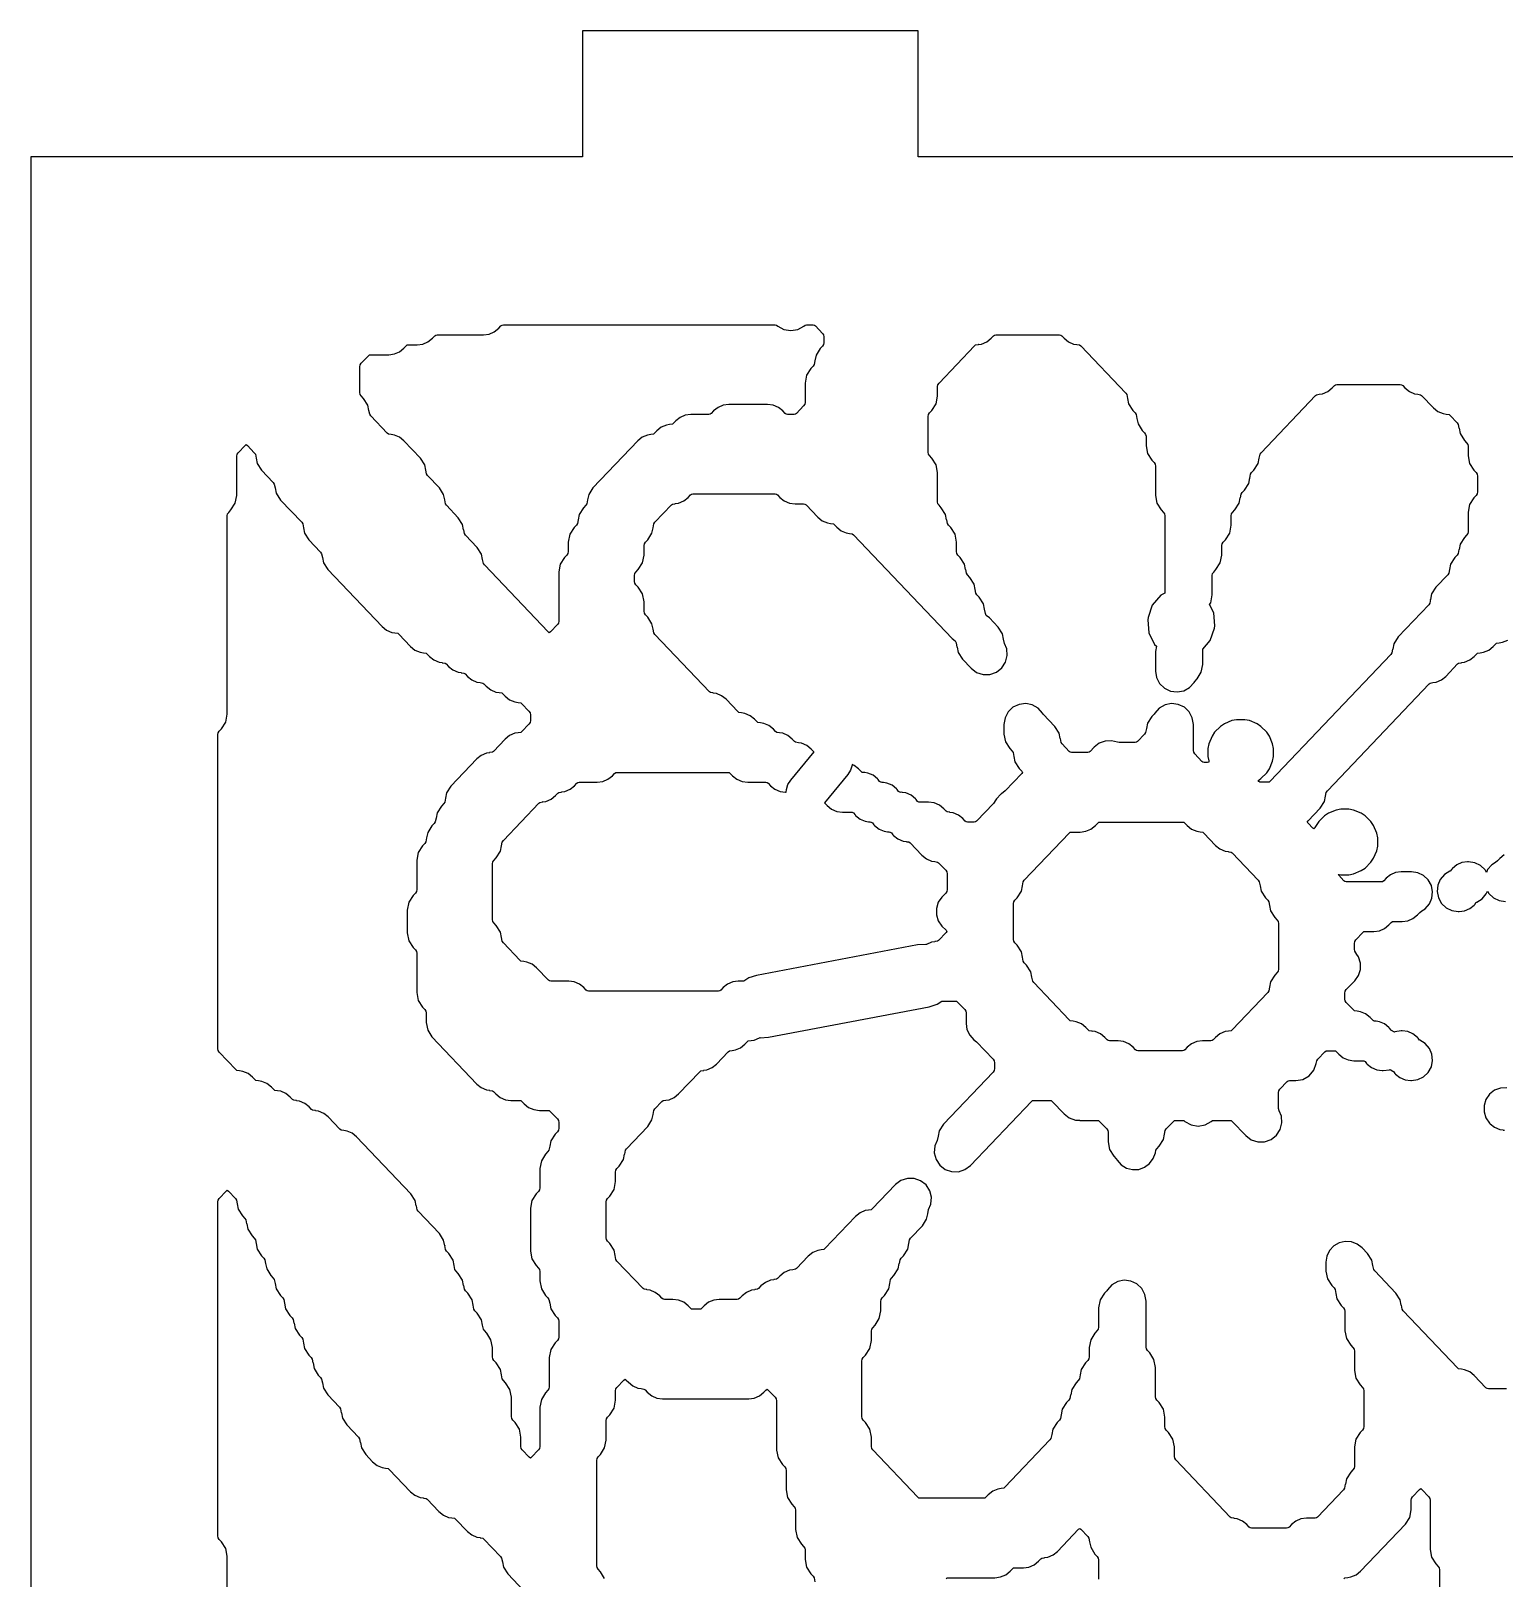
# Model space of a CAD drawing. Header units: millimetres. Extents: x 10 to 410, y 18 to 283.
# Drawn here: x 148 to 183.09, y 246.16 to 283 of the extents above; entities that cross this region are included whole.
import ezdxf

# ---------------------------------------------------------------- set-up
doc = ezdxf.new("R2010")
doc.units = ezdxf.units.MM
doc.layers.add('CUT', color=1, linetype='Continuous')

msp = doc.modelspace()

# ---------------------------------------------------------------- linework, layer by layer
at = {"layer": 'CUT'}
for points in [[(169.134, 160), (190.134, 160), (190.134, 157), (198.134, 157), (198.134, 160), (211.2679, 160), (211.2679, 280), (198.134, 280), (198.134, 283), (190.134, 283), (190.134, 280), (169.134, 280), (169.134, 283), (161.134, 283), (161.134, 280), (148, 280), (148, 160), (161.134, 160), (161.134, 157), (169.134, 157)], [(159.2205, 275.9957), (159.2525, 276), (165.7268, 276), (165.7587, 275.9957), (165.7866, 275.9733), (165.9335, 275.892), (166.099, 275.8638), (166.2645, 275.892), (166.4113, 275.9733), (166.4392, 275.9957), (166.4711, 276), (166.6291, 276), (166.6611, 275.9957), (166.6862, 275.9755), (166.8556, 275.7978), (166.88, 275.7598), (166.8885, 275.7155), (166.8885, 275.5741), (166.88, 275.5298), (166.8556, 275.4919), (166.8009, 275.4345), (166.6987, 275.2753), (166.674, 275.147), (166.672, 275.1474), (166.6544, 275.0563), (166.63, 275.0183), (166.5753, 274.9609), (166.4731, 274.8018), (166.4373, 274.616), (166.4373, 274.1534), (166.4288, 274.1091), (166.4044, 274.0712), (166.2351, 273.8934), (166.2099, 273.8733), (166.178, 273.8689), (166.02, 273.8689), (165.988, 273.8733), (165.9629, 273.8934), (165.9084, 273.9506), (165.8033, 274.0346), (165.6797, 274.0876), (165.5464, 274.1057), (164.6213, 274.1057), (164.488, 274.0876), (164.3644, 274.0346), (164.2593, 273.9506), (164.2048, 273.8934), (164.1796, 273.8733), (164.1477, 273.8689), (163.719, 273.8689), (163.5857, 273.8508), (163.462, 273.7978), (163.357, 273.7138), (163.3025, 273.6566), (163.2773, 273.6365), (163.2119, 273.6276), (163.2123, 273.6246), (163.1345, 273.614), (163.0109, 273.5611), (162.9058, 273.477), (162.8513, 273.4198), (162.8261, 273.3997), (162.7607, 273.3908), (162.7611, 273.3878), (162.6834, 273.3773), (162.5597, 273.3243), (162.4546, 273.2402), (161.3869, 272.1195), (161.2847, 271.9603), (161.26, 271.832), (161.2579, 271.8324), (161.2404, 271.7413), (161.216, 271.7033), (161.1613, 271.6459), (161.0591, 271.4867), (161.0344, 271.3585), (161.0324, 271.3588), (161.0148, 271.2677), (160.9904, 271.2297), (160.9357, 271.1723), (160.8335, 271.0132), (160.7978, 270.8274), (160.7978, 270.6016), (160.7892, 270.5573), (160.7648, 270.5194), (160.7102, 270.462), (160.6079, 270.3028), (160.5722, 270.1171), (160.5722, 268.9441), (160.5636, 268.8998), (160.5393, 268.8619), (160.3746, 268.689), (160.3466, 268.6678), (160.3186, 268.689), (158.8004, 270.2826), (158.776, 270.3205), (158.7585, 270.4117), (158.7564, 270.4113), (158.7317, 270.5396), (158.6295, 270.6988), (158.3493, 270.9929), (158.3249, 271.0309), (158.3073, 271.1221), (158.3053, 271.1217), (158.2806, 271.25), (158.1784, 271.4091), (157.8981, 271.7033), (157.8737, 271.7413), (157.8561, 271.8324), (157.8541, 271.832), (157.8294, 271.9603), (157.7272, 272.1195), (157.4469, 272.4137), (157.4225, 272.4516), (157.405, 272.5428), (157.4029, 272.5424), (157.3782, 272.6707), (157.276, 272.8298), (156.885, 273.2402), (156.78, 273.3243), (156.6563, 273.3773), (156.5785, 273.3878), (156.5789, 273.3908), (156.5135, 273.3997), (156.4884, 273.4198), (156.0934, 273.8344), (156.069, 273.8723), (156.0515, 273.9635), (156.0494, 273.9631), (156.0247, 274.0914), (155.9225, 274.2505), (155.8678, 274.3079), (155.8435, 274.3459), (155.8349, 274.3902), (155.8349, 275.0051), (155.8435, 275.0494), (155.8678, 275.0874), (156.0372, 275.2652), (156.0624, 275.2853), (156.0943, 275.2896), (156.523, 275.2896), (156.6563, 275.3077), (156.78, 275.3607), (156.885, 275.4448), (156.9395, 275.502), (156.9647, 275.5221), (156.9966, 275.5264), (157.1998, 275.5264), (157.3331, 275.5445), (157.4567, 275.5975), (157.5618, 275.6815), (157.6163, 275.7388), (157.6414, 275.7589), (157.6734, 275.7632), (158.7788, 275.7632), (158.9122, 275.7813), (159.0358, 275.8343), (159.1409, 275.9183), (159.1954, 275.9755)], [(176.1703, 270.1149), (176.225, 270.1723), (176.3272, 270.3314), (176.363, 270.5172), (176.363, 270.743), (176.3715, 270.7873), (176.3959, 270.8252), (176.4506, 270.8826), (176.5528, 271.0418), (176.5886, 271.2275), (176.5886, 271.4533), (176.5971, 271.4976), (176.6215, 271.5356), (176.6762, 271.593), (176.7784, 271.7522), (176.8031, 271.8804), (176.8052, 271.8801), (176.8227, 271.9712), (176.8471, 272.0092), (176.9018, 272.0666), (177.004, 272.2257), (177.0287, 272.354), (177.0307, 272.3536), (177.0483, 272.4448), (177.0727, 272.4828), (177.1274, 272.5402), (177.2296, 272.6993), (177.2543, 272.8276), (177.2563, 272.8272), (177.2739, 272.9184), (177.2983, 272.9563), (178.5955, 274.318), (178.6207, 274.3382), (178.6861, 274.347), (178.6857, 274.35), (178.7635, 274.3606), (178.8872, 274.4136), (178.9922, 274.4976), (179.0467, 274.5548), (179.0719, 274.5749), (179.1038, 274.5793), (180.6153, 274.5793), (180.6472, 274.5749), (180.6724, 274.5548), (180.7269, 274.4976), (180.832, 274.4136), (180.9556, 274.3606), (181.0334, 274.35), (181.033, 274.347), (181.0984, 274.3382), (181.1236, 274.318), (181.4037, 274.024), (181.5087, 273.94), (181.6324, 273.887), (181.7102, 273.8765), (181.7098, 273.8735), (181.7752, 273.8646), (181.8003, 273.8445), (181.9697, 273.6667), (181.9941, 273.6287), (182.0116, 273.5376), (182.0137, 273.538), (182.0384, 273.4097), (182.1406, 273.2505), (182.1953, 273.1931), (182.2197, 273.1551), (182.2282, 273.1108), (182.2282, 272.885), (182.264, 272.6993), (182.3662, 272.5402), (182.4209, 272.4828), (182.4452, 272.4448), (182.4538, 272.4005), (182.4538, 272.0223), (182.4452, 271.978), (182.4209, 271.9401), (182.3662, 271.8827), (182.264, 271.7235), (182.2282, 271.5378), (182.2282, 271.0752), (182.2197, 271.0309), (182.1953, 270.9929), (182.1406, 270.9355), (182.0384, 270.7764), (182.0137, 270.6481), (182.0116, 270.6485), (181.9941, 270.5573), (181.9697, 270.5194), (181.915, 270.462), (181.8128, 270.3028), (181.7881, 270.1745), (181.786, 270.1749), (181.7685, 270.0838), (181.7441, 270.0458), (181.4638, 269.7516), (181.3616, 269.5925), (181.3369, 269.4642), (181.3349, 269.4646), (181.3173, 269.3734), (181.2929, 269.3354), (180.5615, 268.5677), (180.4593, 268.4085), (180.4346, 268.2802), (180.4325, 268.2806), (180.415, 268.1895), (180.3906, 268.1515), (177.5142, 265.1323), (177.4891, 265.1122), (177.4571, 265.1078), (177.2991, 265.1078), (177.2672, 265.1122), (177.2472, 265.1282), (177.2327, 265.1487), (177.2559, 265.1697), (177.2972, 265.1972), (177.4351, 265.3352), (177.498, 265.4293), (177.5727, 265.6096), (177.5948, 265.7206), (177.5948, 265.9157), (177.5727, 266.0268), (177.498, 266.207), (177.4351, 266.3012), (177.2972, 266.4391), (177.203, 266.502), (177.0228, 266.5767), (176.9117, 266.5988), (176.7166, 266.5988), (176.6056, 266.5767), (176.4253, 266.502), (176.3312, 266.4391), (176.1932, 266.3012), (176.1303, 266.207), (176.0557, 266.0268), (176.0336, 265.9157), (176.0336, 265.7206), (176.0541, 265.6176), (176.0556, 265.586), (176.0244, 265.5814), (175.9456, 265.5814), (175.9137, 265.5857), (175.8885, 265.6059), (175.7192, 265.7836), (175.6948, 265.8216), (175.6863, 265.8659), (175.6863, 266.4832), (175.6607, 266.6411), (175.5865, 266.7829), (175.4714, 266.894), (175.3271, 266.963), (175.1683, 266.9829), (175.0114, 266.9517), (174.8724, 266.8725), (174.7656, 266.7534), (174.751, 266.7308), (174.6963, 266.6734), (174.5941, 266.5142), (174.5694, 266.3859), (174.5674, 266.3863), (174.5498, 266.2952), (174.5254, 266.2572), (174.3561, 266.0794), (174.3309, 266.0593), (174.299, 266.055), (173.9154, 266.055), (173.8814, 266.0596), (173.7375, 266.0968), (173.5864, 266.0891), (173.4446, 266.0367), (173.3249, 265.9442), (173.2282, 265.8426), (173.203, 265.8225), (173.1711, 265.8182), (172.7875, 265.8182), (172.7555, 265.8225), (172.7304, 265.8426), (172.561, 266.0204), (172.5366, 266.0584), (172.5191, 266.1495), (172.517, 266.1491), (172.4923, 266.2774), (172.3901, 266.4366), (172.1098, 266.7308), (172.0953, 266.7534), (171.9884, 266.8725), (171.8494, 266.9517), (171.6925, 266.9829), (171.5338, 266.963), (171.3895, 266.894), (171.2743, 266.7829), (171.2002, 266.6411), (171.1746, 266.4832), (171.1746, 266.255), (171.2104, 266.0693), (171.3126, 265.9101), (171.3673, 265.8527), (171.3916, 265.8148), (171.4092, 265.7236), (171.4112, 265.724), (171.436, 265.5957), (171.5382, 265.4366), (171.5995, 265.3722), (171.6187, 265.3446), (171.5995, 265.317), (171.2026, 264.9004), (171.115, 264.8342), (171.1041, 264.8284), (170.9945, 264.7168), (170.9822, 264.6919), (170.9227, 264.6066), (170.5211, 264.1851), (170.496, 264.165), (170.4641, 264.1607), (170.306, 264.1607), (170.2741, 264.165), (170.249, 264.1851), (170.1945, 264.2423), (170.0894, 264.3264), (169.9657, 264.3794), (169.888, 264.3899), (169.8884, 264.3929), (169.823, 264.4018), (169.7978, 264.4219), (169.7433, 264.4791), (169.6382, 264.5632), (169.5146, 264.6162), (169.3813, 264.6342), (169.1482, 264.6342), (169.132, 264.6445), (169.1156, 264.6515), (169.0821, 264.6996), (169.0665, 264.7159), (168.9615, 264.8), (168.8378, 264.8529), (168.76, 264.8635), (168.7604, 264.8665), (168.7441, 264.8687), (168.7251, 264.8682), (168.7045, 264.871), (168.697, 264.871), (168.6809, 264.8813), (168.6645, 264.8883), (168.6309, 264.9364), (168.6154, 264.9527), (168.5103, 265.0367), (168.3867, 265.0897), (168.3089, 265.1003), (168.3093, 265.1033), (168.2929, 265.1055), (168.2739, 265.105), (168.2534, 265.1078), (168.2458, 265.1078), (168.2297, 265.118), (168.2133, 265.1251), (168.1797, 265.1732), (168.1642, 265.1895), (168.0591, 265.2735), (167.9355, 265.3265), (167.8577, 265.3371), (167.8581, 265.3401), (167.8418, 265.3423), (167.8228, 265.3418), (167.8022, 265.3446), (167.7981, 265.3446), (167.7675, 265.3691), (167.713, 265.4263), (167.608, 265.5103), (167.559, 265.5313), (167.5585, 265.5173), (167.5213, 265.3977), (167.4545, 265.2917), (166.8971, 264.6215), (166.9118, 264.6098), (166.9663, 264.5526), (167.0714, 264.4685), (167.195, 264.4156), (167.3283, 264.3975), (167.5614, 264.3975), (167.5776, 264.3872), (167.594, 264.3802), (167.6275, 264.3321), (167.6431, 264.3158), (167.7481, 264.2318), (167.8718, 264.1788), (167.9496, 264.1682), (167.9492, 264.1652), (167.9655, 264.163), (167.9845, 264.1635), (168.0051, 264.1607), (168.0126, 264.1607), (168.0287, 264.1505), (168.0451, 264.1434), (168.0787, 264.0953), (168.0942, 264.079), (168.1993, 263.995), (168.3229, 263.942), (168.4007, 263.9314), (168.4003, 263.9284), (168.4167, 263.9262), (168.4357, 263.9267), (168.4562, 263.9239), (168.4638, 263.9239), (168.4799, 263.9137), (168.4963, 263.9066), (168.5299, 263.8585), (168.5454, 263.8422), (168.6505, 263.7582), (168.7741, 263.7052), (168.8519, 263.6946), (168.8515, 263.6916), (168.8678, 263.6894), (168.8868, 263.6899), (168.9074, 263.6871), (168.9115, 263.6871), (168.9421, 263.6626), (169.2222, 263.3686), (169.3272, 263.2846), (169.4509, 263.2316), (169.5287, 263.2211), (169.5282, 263.2181), (169.5937, 263.2092), (169.6188, 263.1891), (169.7882, 263.0113), (169.8126, 262.9733), (169.8211, 262.929), (169.8211, 262.5509), (169.8126, 262.5066), (169.7882, 262.4686), (169.6985, 262.3745), (169.6118, 262.2501), (169.5663, 262.1054), (169.5663, 261.9538), (169.6118, 261.8091), (169.6985, 261.6847), (169.7948, 261.5836), (169.814, 261.556), (169.7948, 261.5284), (169.6188, 261.3437), (169.5937, 261.3236), (169.5282, 261.3147), (169.5287, 261.3117), (169.4509, 261.3011), (169.3272, 261.2482), (169.3226, 261.2445), (169.3134, 261.2464), (169.118, 261.2354), (165.2838, 260.509), (165.0979, 260.4477), (164.9824, 260.3721), (164.8469, 260.3721), (164.7136, 260.354), (164.59, 260.301), (164.4849, 260.217), (164.4304, 260.1598), (164.4052, 260.1396), (164.3733, 260.1353), (161.2827, 260.1353), (161.2508, 260.1396), (161.2256, 260.1598), (161.1711, 260.217), (161.0661, 260.301), (160.9424, 260.354), (160.8091, 260.3721), (160.3804, 260.3721), (160.3484, 260.3764), (160.3233, 260.3966), (160.0432, 260.6906), (159.9381, 260.7746), (159.8145, 260.8276), (159.7367, 260.8381), (159.7371, 260.8411), (159.6717, 260.85), (159.6465, 260.8701), (159.2516, 261.2847), (159.2272, 261.3227), (159.2096, 261.4138), (159.2076, 261.4134), (159.1829, 261.5417), (159.0807, 261.7009), (159.026, 261.7583), (159.0016, 261.7962), (158.9931, 261.8405), (158.9931, 263.1658), (159.0016, 263.2101), (159.026, 263.2481), (159.0807, 263.3055), (159.1829, 263.4646), (159.2076, 263.5929), (159.2096, 263.5925), (159.2272, 263.6837), (159.2516, 263.7217), (160.0977, 264.6098), (160.1229, 264.6299), (160.1883, 264.6388), (160.1879, 264.6418), (160.2657, 264.6523), (160.3893, 264.7053), (160.4944, 264.7894), (160.5489, 264.8466), (160.574, 264.8667), (160.6394, 264.8756), (160.639, 264.8786), (160.7168, 264.8891), (160.8405, 264.9421), (160.9455, 265.0262), (161, 265.0834), (161.0252, 265.1035), (161.0571, 265.1078), (161.4859, 265.1078), (161.6192, 265.1259), (161.7428, 265.1789), (161.8479, 265.2629), (161.9024, 265.3201), (161.9275, 265.3403), (161.9595, 265.3446), (164.5989, 265.3446), (164.6308, 265.3403), (164.656, 265.3201), (164.7105, 265.2629), (164.8155, 265.1789), (164.9392, 265.1259), (165.0725, 265.1078), (165.5012, 265.1078), (165.5332, 265.1035), (165.5583, 265.0834), (165.6128, 265.0262), (165.7179, 264.9421), (165.8415, 264.8891), (165.9748, 264.871), (165.9904, 264.871), (165.9929, 264.9351), (166.0301, 265.0547), (166.0969, 265.1607), (166.6543, 265.8309), (166.6396, 265.8426), (166.5851, 265.8999), (166.4801, 265.9839), (166.3564, 266.0369), (166.2786, 266.0474), (166.279, 266.0504), (166.2136, 266.0593), (166.1885, 266.0794), (166.134, 266.1366), (166.0289, 266.2207), (165.9052, 266.2737), (165.8274, 266.2842), (165.8279, 266.2872), (165.7624, 266.2961), (165.7373, 266.3162), (165.6828, 266.3734), (165.5777, 266.4575), (165.4541, 266.5104), (165.3763, 266.521), (165.3767, 266.524), (165.3113, 266.5329), (165.2861, 266.553), (165.2316, 266.6102), (165.1266, 266.6942), (165.0029, 266.7472), (164.9251, 266.7578), (164.9255, 266.7608), (164.8601, 266.7697), (164.835, 266.7898), (164.5549, 267.0838), (164.4498, 267.1678), (164.3262, 267.2208), (164.2484, 267.2314), (164.2488, 267.2344), (164.1834, 267.2432), (164.1582, 267.2634), (162.8609, 268.6251), (162.8365, 268.663), (162.819, 268.7542), (162.8169, 268.7538), (162.7922, 268.8821), (162.69, 269.0412), (162.6353, 269.0986), (162.611, 269.1366), (162.6024, 269.1809), (162.6024, 269.4067), (162.5666, 269.5925), (162.4644, 269.7516), (162.4098, 269.809), (162.3854, 269.847), (162.3768, 269.8913), (162.3768, 270.0326), (162.3854, 270.0769), (162.4098, 270.1149), (162.4644, 270.1723), (162.5666, 270.3314), (162.6024, 270.5172), (162.6024, 270.743), (162.611, 270.7873), (162.6353, 270.8252), (162.69, 270.8826), (162.7922, 271.0418), (162.8169, 271.1701), (162.819, 271.1697), (162.8365, 271.2609), (162.8609, 271.2988), (163.2559, 271.7134), (163.281, 271.7335), (163.3464, 271.7424), (163.346, 271.7454), (163.4238, 271.7559), (163.5475, 271.8089), (163.6525, 271.893), (163.707, 271.9502), (163.7322, 271.9703), (163.7641, 271.9746), (165.7268, 271.9746), (165.7587, 271.9703), (165.7839, 271.9502), (165.8384, 271.893), (165.9435, 271.8089), (166.0671, 271.7559), (166.2004, 271.7378), (166.4036, 271.7378), (166.4355, 271.7335), (166.4606, 271.7134), (166.7407, 271.4194), (166.8458, 271.3354), (166.9694, 271.2824), (167.0472, 271.2718), (167.0468, 271.2688), (167.1122, 271.2599), (167.1374, 271.2398), (167.1919, 271.1826), (167.297, 271.0986), (167.4206, 271.0456), (167.4984, 271.035), (167.498, 271.032), (167.5634, 271.0231), (167.5886, 271.003), (169.9422, 268.5325), (170.0155, 268.4773), (170.0363, 268.4292), (170.0557, 268.3283), (170.0577, 268.3287), (170.0825, 268.2004), (170.1847, 268.0412), (170.3933, 267.8222), (170.5237, 267.7239), (170.6788, 267.6729), (170.842, 267.6746), (170.996, 267.7288), (171.1243, 267.8296), (171.2133, 267.9664), (171.2536, 268.1246), (171.2407, 268.2873), (171.185, 268.4165), (171.1656, 268.5174), (171.1635, 268.517), (171.1388, 268.6453), (171.0366, 268.8045), (170.8279, 269.0235), (170.7546, 269.0788), (170.7338, 269.1269), (170.7144, 269.2278), (170.7124, 269.2274), (170.6877, 269.3557), (170.5854, 269.5148), (170.5308, 269.5722), (170.5064, 269.6102), (170.4888, 269.7013), (170.4868, 269.7009), (170.4621, 269.8292), (170.3599, 269.9884), (170.3052, 270.0458), (170.2808, 270.0838), (170.2632, 270.1749), (170.2612, 270.1745), (170.2365, 270.3028), (170.1343, 270.462), (170.0796, 270.5194), (170.0552, 270.5573), (170.0467, 270.6016), (170.0467, 270.8274), (170.0109, 271.0132), (169.9087, 271.1723), (169.854, 271.2297), (169.8296, 271.2677), (169.8121, 271.3588), (169.81, 271.3585), (169.7853, 271.4867), (169.6831, 271.6459), (169.6284, 271.7033), (169.604, 271.7413), (169.5955, 271.7856), (169.5955, 272.4849), (169.5597, 272.6707), (169.4575, 272.8298), (169.4028, 272.8872), (169.3785, 272.9252), (169.3699, 272.9695), (169.3699, 273.8212), (169.3785, 273.8655), (169.4028, 273.9035), (169.4575, 273.9609), (169.5597, 274.12), (169.5955, 274.3058), (169.5955, 274.5316), (169.604, 274.5759), (169.6284, 274.6138), (170.4745, 275.502), (170.4997, 275.5221), (170.5651, 275.531), (170.5647, 275.534), (170.6425, 275.5445), (170.7661, 275.5975), (170.8712, 275.6815), (170.9257, 275.7388), (170.9509, 275.7589), (170.9828, 275.7632), (172.4943, 275.7632), (172.5262, 275.7589), (172.5514, 275.7388), (172.6059, 275.6815), (172.711, 275.5975), (172.8346, 275.5445), (172.9124, 275.534), (172.912, 275.531), (172.9774, 275.5221), (173.0026, 275.502), (174.0743, 274.377), (174.0986, 274.3391), (174.1162, 274.2479), (174.1182, 274.2483), (174.143, 274.12), (174.2452, 273.9609), (174.2998, 273.9035), (174.3242, 273.8655), (174.3418, 273.7743), (174.3438, 273.7747), (174.3685, 273.6464), (174.4707, 273.4873), (174.5254, 273.4299), (174.5498, 273.3919), (174.5583, 273.3476), (174.5583, 273.1218), (174.5941, 272.9361), (174.6963, 272.7769), (174.751, 272.7195), (174.7754, 272.6816), (174.7839, 272.6373), (174.7839, 271.9379), (174.8197, 271.7522), (174.9219, 271.593), (174.9766, 271.5356), (175.001, 271.4976), (175.0095, 271.4533), (175.0095, 269.6131), (174.9098, 269.5632), (174.7055, 269.3273), (174.6069, 269.0311), (174.6001, 268.9768), (174.6224, 268.6654), (174.7622, 268.3863), (174.8078, 268.3468), (174.7839, 268.2228), (174.7839, 267.7578), (174.8095, 267.5999), (174.8837, 267.4581), (174.9988, 267.347), (175.1431, 267.278), (175.3019, 267.2581), (175.4588, 267.2894), (175.5978, 267.3686), (175.7046, 267.4876), (175.7192, 267.5102), (175.7739, 267.5676), (175.8761, 267.7268), (175.9118, 267.9125), (175.9118, 268.2767), (176.0892, 268.4814), (176.1877, 268.7776), (176.1945, 268.832), (176.1722, 269.1433), (176.0735, 269.3404), (176.1017, 269.3843), (176.1374, 269.57), (176.1374, 270.0326), (176.146, 270.0769)], [(153.8137, 272.1168), (153.8157, 272.1172), (153.8404, 271.9889), (153.9427, 271.8298), (154.4485, 271.2988), (154.4729, 271.2609), (154.4904, 271.1697), (154.4925, 271.1701), (154.5172, 271.0418), (154.6194, 270.8826), (154.8997, 270.5885), (154.9241, 270.5505), (154.9416, 270.4593), (154.9436, 270.4597), (154.9684, 270.3314), (155.0706, 270.1723), (156.3639, 268.8147), (156.4689, 268.7307), (156.5926, 268.6777), (156.6704, 268.6672), (156.67, 268.6642), (156.7354, 268.6553), (156.7606, 268.6352), (157.0406, 268.3412), (157.1457, 268.2571), (157.2694, 268.2041), (157.3471, 268.1936), (157.3467, 268.1906), (157.4121, 268.1817), (157.4373, 268.1616), (157.4918, 268.1044), (157.5969, 268.0203), (157.7205, 267.9674), (157.7983, 267.9568), (157.7979, 267.9538), (157.8633, 267.9449), (157.8885, 267.9248), (157.943, 267.8676), (158.048, 267.7836), (158.1717, 267.7306), (158.2495, 267.72), (158.2491, 267.717), (158.3145, 267.7081), (158.3396, 267.688), (158.3941, 267.6308), (158.4992, 267.5468), (158.6229, 267.4938), (158.7006, 267.4832), (158.7002, 267.4802), (158.7656, 267.4714), (158.7908, 267.4512), (158.8453, 267.394), (158.9504, 267.31), (159.074, 267.257), (159.1518, 267.2464), (159.1514, 267.2434), (159.2168, 267.2346), (159.242, 267.2144), (159.2965, 267.1572), (159.4015, 267.0732), (159.5252, 267.0202), (159.603, 267.0097), (159.6026, 267.0067), (159.668, 266.9978), (159.6931, 266.9777), (159.8625, 266.7999), (159.8869, 266.7619), (159.8954, 266.7176), (159.8954, 266.5763), (159.8869, 266.532), (159.8625, 266.494), (159.6931, 266.3162), (159.668, 266.2961), (159.6026, 266.2872), (159.603, 266.2842), (159.5252, 266.2737), (159.4015, 266.2207), (159.2965, 266.1366), (159.0164, 265.8426), (158.9912, 265.8225), (158.9258, 265.8136), (158.9262, 265.8106), (158.8484, 265.8001), (158.7248, 265.7471), (158.6197, 265.6631), (158.0032, 265.0159), (157.9009, 264.8567), (157.8762, 264.7284), (157.8742, 264.7288), (157.8566, 264.6377), (157.8323, 264.5997), (157.7776, 264.5423), (157.6754, 264.3831), (157.6507, 264.2549), (157.6486, 264.2553), (157.6311, 264.1641), (157.6067, 264.1261), (157.552, 264.0687), (157.4498, 263.9096), (157.4251, 263.7813), (157.423, 263.7817), (157.4055, 263.6905), (157.3811, 263.6526), (157.3264, 263.5952), (157.2242, 263.436), (157.1884, 263.2503), (157.1884, 262.5509), (157.1799, 262.5066), (157.1555, 262.4686), (157.1008, 262.4112), (156.9986, 262.2521), (156.9628, 262.0663), (156.9628, 261.5193), (156.9986, 261.3336), (157.1008, 261.1744), (157.1555, 261.117), (157.1799, 261.079), (157.1884, 261.0347), (157.1884, 260.0986), (157.2242, 259.9128), (157.3264, 259.7537), (157.3811, 259.6963), (157.4055, 259.6583), (157.414, 259.614), (157.414, 259.3882), (157.4498, 259.2025), (157.552, 259.0433), (158.6197, 257.9226), (158.7248, 257.8385), (158.8484, 257.7855), (158.9262, 257.775), (158.9258, 257.772), (158.9912, 257.7631), (159.0164, 257.743), (159.0709, 257.6858), (159.1759, 257.6017), (159.2996, 257.5488), (159.4329, 257.5307), (159.6361, 257.5307), (159.668, 257.5263), (159.6931, 257.5062), (159.7476, 257.449), (159.8527, 257.3649), (159.9764, 257.312), (160.1097, 257.2939), (160.3128, 257.2939), (160.3447, 257.2895), (160.3699, 257.2694), (160.5393, 257.0916), (160.5636, 257.0537), (160.5722, 257.0094), (160.5722, 256.868), (160.5636, 256.8237), (160.5393, 256.7857), (160.4846, 256.7283), (160.3824, 256.5692), (160.3577, 256.4409), (160.3556, 256.4413), (160.3381, 256.3501), (160.3137, 256.3122), (160.259, 256.2548), (160.1568, 256.0956), (160.121, 255.9099), (160.121, 255.4473), (160.1125, 255.403), (160.0881, 255.365), (160.0334, 255.3076), (159.9312, 255.1485), (159.8954, 254.9627), (159.8954, 253.9421), (159.9312, 253.7564), (160.0334, 253.5972), (160.0881, 253.5398), (160.1125, 253.5019), (160.121, 253.4576), (160.121, 253.2318), (160.1568, 253.046), (160.259, 252.8869), (160.3137, 252.8295), (160.3381, 252.7915), (160.3556, 252.7004), (160.3577, 252.7007), (160.3824, 252.5725), (160.4846, 252.4133), (160.5393, 252.3559), (160.5636, 252.3179), (160.5722, 252.2736), (160.5722, 251.8955), (160.5636, 251.8512), (160.5393, 251.8132), (160.4846, 251.7558), (160.3824, 251.5967), (160.3466, 251.4109), (160.3466, 250.7116), (160.3381, 250.6673), (160.3137, 250.6293), (160.259, 250.5719), (160.1568, 250.4127), (160.121, 250.227), (160.121, 249.2908), (160.1125, 249.2465), (160.0881, 249.2086), (159.9234, 249.0357), (159.8954, 249.0145), (159.8674, 249.0357), (159.7028, 249.2086), (159.6784, 249.2465), (159.6698, 249.2908), (159.6698, 249.5167), (159.6341, 249.7024), (159.5319, 249.8615), (159.4772, 249.9189), (159.4528, 249.9569), (159.4443, 250.0012), (159.4443, 250.4638), (159.4085, 250.6495), (159.3063, 250.8087), (159.2516, 250.8661), (159.2272, 250.904), (159.2096, 250.9952), (159.2076, 250.9948), (159.1829, 251.1231), (159.0807, 251.2823), (159.026, 251.3397), (159.0016, 251.3776), (158.9931, 251.4219), (158.9931, 251.6477), (158.9573, 251.8335), (158.8551, 251.9926), (158.8004, 252.05), (158.776, 252.088), (158.7585, 252.1791), (158.7564, 252.1787), (158.7317, 252.307), (158.6295, 252.4662), (158.5748, 252.5236), (158.5505, 252.5616), (158.5329, 252.6527), (158.5309, 252.6523), (158.5061, 252.7806), (158.4039, 252.9398), (158.3493, 252.9972), (158.3249, 253.0351), (158.3073, 253.1263), (158.3053, 253.1259), (158.2806, 253.2542), (158.1784, 253.4133), (158.1237, 253.4707), (158.0993, 253.5087), (158.0817, 253.5999), (158.0797, 253.5995), (158.055, 253.7278), (157.9528, 253.8869), (157.8981, 253.9443), (157.8737, 253.9823), (157.8561, 254.0734), (157.8541, 254.073), (157.8294, 254.2013), (157.7272, 254.3605), (157.2213, 254.8915), (157.197, 254.9294), (157.1794, 255.0206), (157.1774, 255.0202), (157.1526, 255.1485), (157.0504, 255.3076), (155.7571, 256.6652), (155.6521, 256.7492), (155.5284, 256.8022), (155.4506, 256.8128), (155.451, 256.8158), (155.3856, 256.8246), (155.3604, 256.8448), (155.0804, 257.1388), (154.9753, 257.2228), (154.8517, 257.2758), (154.7739, 257.2863), (154.7743, 257.2893), (154.7089, 257.2982), (154.6837, 257.3183), (154.6292, 257.3755), (154.5241, 257.4596), (154.4005, 257.5126), (154.3227, 257.5231), (154.3231, 257.5261), (154.2577, 257.535), (154.2325, 257.5551), (154.178, 257.6123), (154.073, 257.6964), (153.9493, 257.7493), (153.8715, 257.7599), (153.8719, 257.7629), (153.8065, 257.7718), (153.7814, 257.7919), (153.7269, 257.8491), (153.6218, 257.9331), (153.4982, 257.9861), (153.4204, 257.9967), (153.4208, 257.9997), (153.3554, 258.0086), (153.3302, 258.0287), (153.2757, 258.0859), (153.1706, 258.1699), (153.047, 258.2229), (152.9692, 258.2335), (152.9696, 258.2365), (152.9042, 258.2453), (152.879, 258.2655), (152.4841, 258.68), (152.4597, 258.718), (152.4512, 258.7623), (152.4512, 266.244), (152.4597, 266.2883), (152.4841, 266.3263), (152.5388, 266.3837), (152.641, 266.5429), (152.6768, 266.7286), (152.6768, 271.4533), (152.6853, 271.4976), (152.7097, 271.5356), (152.7643, 271.593), (152.8666, 271.7522), (152.9023, 271.9379), (152.9023, 272.8741), (152.9109, 272.9184), (152.9352, 272.9563), (153.0999, 273.1292), (153.1279, 273.1504), (153.1559, 273.1292), (153.3206, 272.9563), (153.345, 272.9184), (153.3625, 272.8272), (153.3646, 272.8276), (153.3893, 272.6993), (153.4915, 272.5402), (153.7718, 272.246), (153.7961, 272.208)], [(177.2324, 262.7745), (177.2568, 262.7365), (177.2744, 262.6454), (177.2764, 262.6458), (177.3011, 262.5175), (177.4033, 262.3583), (177.458, 262.3009), (177.4824, 262.263), (177.5, 262.1718), (177.502, 262.1722), (177.5267, 262.0439), (177.6289, 261.8848), (177.6836, 261.8274), (177.708, 261.7894), (177.7165, 261.7451), (177.7165, 260.6566), (177.708, 260.6123), (177.6836, 260.5743), (177.6289, 260.5169), (177.5267, 260.3578), (177.502, 260.2295), (177.5, 260.2299), (177.4824, 260.1387), (177.458, 260.1008), (176.6119, 259.2126), (176.5867, 259.1925), (176.5213, 259.1836), (176.5217, 259.1806), (176.4439, 259.1701), (176.3203, 259.1171), (176.2152, 259.033), (176.1607, 258.9758), (176.1356, 258.9557), (176.1036, 258.9514), (175.9005, 258.9514), (175.7672, 258.9333), (175.6435, 258.8803), (175.5385, 258.7963), (175.484, 258.739), (175.4588, 258.7189), (175.4269, 258.7146), (174.3665, 258.7146), (174.3346, 258.7189), (174.3095, 258.739), (174.255, 258.7963), (174.1499, 258.8803), (174.0262, 258.9333), (173.8929, 258.9514), (173.6898, 258.9514), (173.6579, 258.9557), (173.6327, 258.9758), (173.5782, 259.033), (173.4732, 259.1171), (173.3495, 259.1701), (173.2717, 259.1806), (173.2721, 259.1836), (173.2067, 259.1925), (173.1815, 259.2126), (173.127, 259.2698), (173.022, 259.3539), (172.8983, 259.4068), (172.8205, 259.4174), (172.8209, 259.4204), (172.7555, 259.4293), (172.7304, 259.4494), (171.8843, 260.3375), (171.8599, 260.3755), (171.8423, 260.4667), (171.8403, 260.4663), (171.8156, 260.5946), (171.7134, 260.7537), (171.6587, 260.8111), (171.6343, 260.8491), (171.6167, 260.9402), (171.6147, 260.9398), (171.59, 261.0681), (171.4878, 261.2273), (171.4331, 261.2847), (171.4087, 261.3227), (171.4002, 261.367), (171.4002, 262.2187), (171.4087, 262.263), (171.4331, 262.3009), (171.4878, 262.3583), (171.59, 262.5175), (171.6147, 262.6458), (171.6167, 262.6454), (171.6343, 262.7365), (171.6587, 262.7745), (172.7304, 263.8994), (172.7555, 263.9196), (172.7875, 263.9239), (172.9906, 263.9239), (173.1239, 263.942), (173.2476, 263.995), (173.3526, 264.079), (173.4071, 264.1362), (173.4323, 264.1563), (173.4642, 264.1607), (175.4269, 264.1607), (175.4588, 264.1563), (175.484, 264.1362), (175.5385, 264.079), (175.6435, 263.995), (175.7672, 263.942), (175.845, 263.9314), (175.8446, 263.9284), (175.91, 263.9196), (175.9352, 263.8994), (176.2152, 263.6054), (176.3203, 263.5214), (176.4439, 263.4684), (176.5217, 263.4579), (176.5213, 263.4549), (176.5867, 263.446), (176.6119, 263.4259)]]:
    msp.add_lwpolyline(points, close=True, dxfattribs=at)
for points in [[(183.1419, 250.6638), (182.7131, 250.6638), (182.6812, 250.6682), (182.656, 250.6883), (182.376, 250.9823), (182.2709, 251.0663), (182.1473, 251.1193), (182.0695, 251.1299), (182.0699, 251.1329), (182.0045, 251.1418), (181.9793, 251.1619), (180.682, 252.5236), (180.6576, 252.5616), (180.6401, 252.6527), (180.638, 252.6523), (180.6133, 252.7806), (180.5111, 252.9398), (180.0053, 253.4707), (179.9809, 253.5087), (179.9633, 253.5999), (179.9613, 253.5995), (179.9366, 253.7278), (179.8344, 253.8869), (179.7064, 254.0212), (179.5894, 254.1122), (179.4509, 254.1648), (179.303, 254.1746), (179.1587, 254.1405), (179.0308, 254.0657), (178.9304, 253.9566), (178.8664, 253.8229), (178.8444, 253.6763), (178.8444, 253.4685), (178.8802, 253.2828), (178.9824, 253.1237), (179.0371, 253.0663), (179.0615, 253.0283), (179.079, 252.9371), (179.0811, 252.9375), (179.1058, 252.8092), (179.208, 252.6501), (179.2627, 252.5927), (179.2871, 252.5547), (179.2956, 252.5104), (179.2956, 252.0478), (179.3314, 251.8621), (179.4336, 251.7029), (179.4883, 251.6455), (179.5126, 251.6076), (179.5212, 251.5633), (179.5212, 251.1007), (179.557, 250.9149), (179.6592, 250.7558), (179.7139, 250.6984), (179.7382, 250.6604), (179.7468, 250.6161), (179.7468, 249.7644), (179.7382, 249.7201), (179.7139, 249.6822), (179.6592, 249.6248), (179.557, 249.4656), (179.5212, 249.2799), (179.5212, 248.8173), (179.5126, 248.773), (179.4883, 248.735), (179.4336, 248.6776), (179.3314, 248.5185), (179.3067, 248.3902), (179.3046, 248.3906), (179.2871, 248.2994), (179.2627, 248.2614), (178.6422, 247.6101), (178.617, 247.59), (178.5851, 247.5856), (178.3819, 247.5856), (178.2486, 247.5675), (178.125, 247.5145), (178.0199, 247.4305), (177.9654, 247.3733), (177.9402, 247.3532), (177.9083, 247.3488), (177.0736, 247.3488), (177.0416, 247.3532), (177.0165, 247.3733), (176.962, 247.4305), (176.8569, 247.5145), (176.7332, 247.5675), (176.6555, 247.5781), (176.6559, 247.5811), (176.5905, 247.59), (176.5653, 247.6101), (175.268, 248.9718), (175.2436, 249.0098), (175.2351, 249.0541), (175.2351, 249.2799), (175.1993, 249.4656), (175.0971, 249.6248), (175.0424, 249.6822), (175.018, 249.7201), (175.0095, 249.7644), (175.0095, 249.9902), (174.9737, 250.176), (174.8715, 250.3351), (174.8168, 250.3925), (174.7925, 250.4305), (174.7839, 250.4748), (174.7839, 251.1742), (174.7482, 251.3599), (174.6459, 251.519), (174.5913, 251.5764), (174.5669, 251.6144), (174.5583, 251.6587), (174.5583, 252.7496), (174.5328, 252.9075), (174.4586, 253.0493), (174.3435, 253.1604), (174.1991, 253.2294), (174.0404, 253.2493), (173.8835, 253.218), (173.7445, 253.1388), (173.6376, 253.0198), (173.6231, 252.9972), (173.5684, 252.9398), (173.4662, 252.7806), (173.4304, 252.5949), (173.4304, 252.1323), (173.4219, 252.088), (173.3975, 252.05), (173.3428, 251.9926), (173.2406, 251.8335), (173.2048, 251.6477), (173.2048, 251.4219), (173.1963, 251.3776), (173.1719, 251.3397), (173.1172, 251.2823), (173.015, 251.1231), (172.9903, 250.9948), (172.9883, 250.9952), (172.9707, 250.904), (172.9463, 250.8661), (172.8917, 250.8087), (172.7895, 250.6495), (172.7647, 250.5212), (172.7627, 250.5216), (172.7451, 250.4305), (172.7208, 250.3925), (172.6661, 250.3351), (172.5639, 250.176), (172.5392, 250.0477), (172.5371, 250.0481), (172.5196, 249.9569), (172.4952, 249.9189), (172.4405, 249.8615), (172.3383, 249.7024), (172.3136, 249.5741), (172.3115, 249.5745), (172.294, 249.4833), (172.2696, 249.4454), (171.1979, 248.3204), (171.1727, 248.3003), (171.1073, 248.2914), (171.1077, 248.2884), (171.0299, 248.2779), (170.9063, 248.2249), (170.8012, 248.1409), (170.7467, 248.0837), (170.7216, 248.0635), (170.6896, 248.0592), (169.1781, 248.0592), (169.1462, 248.0635), (169.121, 248.0837), (168.0493, 249.2086), (168.025, 249.2465), (168.0164, 249.2908), (168.0164, 249.5167), (167.9806, 249.7024), (167.8784, 249.8615), (167.8238, 249.9189), (167.7994, 249.9569), (167.7908, 250.0012), (167.7908, 251.3265), (167.7994, 251.3708), (167.8238, 251.4088), (167.8784, 251.4662), (167.9806, 251.6253), (168.0164, 251.811), (168.0164, 252.0368), (168.025, 252.0812), (168.0493, 252.1191), (168.104, 252.1765), (168.2062, 252.3357), (168.242, 252.5214), (168.242, 252.7472), (168.2505, 252.7915), (168.2749, 252.8295), (168.3296, 252.8869), (168.4318, 253.046), (168.4565, 253.1743), (168.4586, 253.1739), (168.4761, 253.2651), (168.5005, 253.303), (168.5552, 253.3604), (168.6574, 253.5196), (168.6821, 253.6479), (168.6842, 253.6475), (168.7017, 253.7387), (168.7261, 253.7766), (168.7808, 253.834), (168.883, 253.9932), (168.9077, 254.1215), (168.9097, 254.1211), (168.9273, 254.2122), (168.9517, 254.2502), (169.2319, 254.5444), (169.3342, 254.7035), (169.3589, 254.8318), (169.3609, 254.8314), (169.3803, 254.9323), (169.436, 255.0615), (169.4489, 255.2242), (169.4087, 255.3824), (169.3197, 255.5192), (169.1913, 255.6201), (169.0373, 255.6742), (168.8741, 255.6759), (168.719, 255.6249), (168.5887, 255.5267), (168.0397, 254.9505), (168.0146, 254.9303), (167.9492, 254.9215), (167.9496, 254.9185), (167.8718, 254.9079), (167.7481, 254.8549), (167.6431, 254.7709), (166.9118, 254.0033), (166.8867, 253.9832), (166.8212, 253.9743), (166.8217, 253.9713), (166.7439, 253.9608), (166.6202, 253.9078), (166.5151, 253.8237), (166.2351, 253.5297), (166.2099, 253.5096), (166.1445, 253.5007), (166.1449, 253.4977), (166.0671, 253.4872), (165.9435, 253.4342), (165.8384, 253.3502), (165.7839, 253.293), (165.7587, 253.2728), (165.6933, 253.264), (165.6937, 253.261), (165.6159, 253.2504), (165.4923, 253.1974), (165.3872, 253.1134), (165.3327, 253.0562), (165.3076, 253.036), (165.2422, 253.0272), (165.2426, 253.0242), (165.1648, 253.0136), (165.0411, 252.9606), (164.9361, 252.8766), (164.8816, 252.8194), (164.8564, 252.7993), (164.8245, 252.7949), (164.3957, 252.7949), (164.2624, 252.7768), (164.1388, 252.7238), (164.0337, 252.6398), (163.9792, 252.5826), (163.9541, 252.5625), (163.9221, 252.5581), (163.7641, 252.5581), (163.7322, 252.5625), (163.707, 252.5826), (163.6525, 252.6398), (163.5475, 252.7238), (163.4238, 252.7768), (163.2905, 252.7949), (163.0874, 252.7949), (163.0554, 252.7993), (163.0303, 252.8194), (162.9758, 252.8766), (162.8707, 252.9606), (162.7471, 253.0136), (162.6693, 253.0242), (162.6697, 253.0272), (162.6043, 253.036), (162.5791, 253.0562), (161.9586, 253.7075), (161.9342, 253.7455), (161.9166, 253.8366), (161.9146, 253.8363), (161.8899, 253.9645), (161.7877, 254.1237), (161.733, 254.1811), (161.7086, 254.2191), (161.7001, 254.2634), (161.7001, 255.1151), (161.7086, 255.1594), (161.733, 255.1973), (161.7877, 255.2547), (161.8899, 255.4139), (161.9257, 255.5996), (161.9257, 255.8254), (161.9342, 255.8697), (161.9586, 255.9077), (162.0133, 255.9651), (162.1155, 256.1243), (162.1402, 256.2525), (162.1422, 256.2521), (162.1598, 256.3433), (162.1842, 256.3813), (162.69, 256.9122), (162.7922, 257.0714), (162.8169, 257.1997), (162.819, 257.1993), (162.8365, 257.2905), (162.8609, 257.3284), (163.0303, 257.5062), (163.0554, 257.5263), (163.1209, 257.5352), (163.1204, 257.5382), (163.1982, 257.5488), (163.3219, 257.6017), (163.4269, 257.6858), (163.9326, 258.2166), (163.9578, 258.2367), (164.0232, 258.2456), (164.0228, 258.2486), (164.1006, 258.2591), (164.2242, 258.3121), (164.3293, 258.3961), (164.6094, 258.6901), (164.6345, 258.7103), (164.6999, 258.7191), (164.6995, 258.7221), (164.7773, 258.7327), (164.901, 258.7857), (165.006, 258.8697), (165.0605, 258.9269), (165.0857, 258.947), (165.1511, 258.9559), (165.1507, 258.9589), (165.2285, 258.9695), (165.3521, 259.0225), (165.357, 259.0264), (165.3676, 259.0242), (165.5631, 259.0352), (169.3972, 259.7616), (169.5831, 259.8229), (169.6986, 259.8985), (170.0129, 259.8985), (170.0448, 259.8942), (170.07, 259.8741), (170.2393, 259.6963), (170.2637, 259.6583), (170.2723, 259.614), (170.2723, 259.3663), (170.2944, 259.2192), (170.3589, 259.0851), (170.4599, 258.9759), (170.5211, 258.9269), (170.9161, 258.5123), (170.9405, 258.4744), (170.949, 258.4301), (170.949, 258.2887), (170.9405, 258.2444), (170.9161, 258.2065), (169.7335, 256.9651), (169.6313, 256.806), (169.6066, 256.6777), (169.6045, 256.6781), (169.5851, 256.5772), (169.5294, 256.448), (169.5165, 256.2853), (169.5568, 256.1271), (169.6458, 255.9903), (169.7741, 255.8894), (169.9281, 255.8353), (170.0913, 255.8336), (170.2464, 255.8846), (170.3768, 255.9828), (171.828, 257.5062), (171.8532, 257.5263), (171.8851, 257.5307), (172.2687, 257.5307), (172.3007, 257.5263), (172.3258, 257.5062), (172.6072, 257.2108), (172.7318, 257.1157), (172.8797, 257.0638), (172.9793, 257.0616), (172.9793, 257.0571), (173.3966, 257.0571), (173.4286, 257.0527), (173.4537, 257.0326), (173.6231, 256.8548), (173.6475, 256.8169), (173.656, 256.7726), (173.656, 256.5468), (173.6918, 256.361), (173.794, 256.2019), (173.8487, 256.1445), (173.8699, 256.1114), (173.9676, 255.9999), (174.0937, 255.922), (174.2371, 255.8845), (174.3852, 255.8906), (174.525, 255.9399), (174.6442, 256.028), (174.7323, 256.1472), (174.7816, 256.287), (174.7925, 256.3433), (174.8168, 256.3813), (174.8715, 256.4387), (174.9737, 256.5978), (174.9984, 256.7261), (175.0005, 256.7257), (175.018, 256.8169), (175.0424, 256.8548), (175.2118, 257.0326), (175.237, 257.0527), (175.2689, 257.0571), (175.4269, 257.0571), (175.4588, 257.0527), (175.4867, 257.0304), (175.6336, 256.9491), (175.7991, 256.9209), (175.9645, 256.9491), (176.1114, 257.0304), (176.1393, 257.0527), (176.1712, 257.0571), (176.5548, 257.0571), (176.5867, 257.0527), (176.6119, 257.0326), (176.9353, 256.6932), (177.0656, 256.595), (177.2207, 256.544), (177.3839, 256.5456), (177.5379, 256.5998), (177.6662, 256.7006), (177.7553, 256.8375), (177.7955, 256.9957), (177.7826, 257.1584), (177.7269, 257.2875), (177.7165, 257.3416), (177.7165, 257.7197), (177.725, 257.764), (177.7494, 257.802), (177.9188, 257.9798), (177.944, 257.9999), (177.9759, 258.0042), (178.1239, 258.0042), (178.2931, 258.0337), (178.4423, 258.1187), (178.554, 258.2491), (178.6149, 258.4097), (178.6274, 258.4744), (178.6518, 258.5123), (178.8211, 258.6901), (178.8463, 258.7103), (178.8782, 258.7146), (179.0362, 258.7146), (179.0682, 258.7103), (179.0933, 258.6901), (179.1478, 258.6329), (179.2529, 258.5489), (179.3765, 258.4959), (179.5098, 258.4778), (179.7429, 258.4778), (179.7591, 258.4676), (179.7755, 258.4606), (179.809, 258.4124), (179.8246, 258.3961), (179.9296, 258.3121), (180.0533, 258.2591), (180.1866, 258.241), (180.2091, 258.241), (180.3588, 258.264), (180.373, 258.2709), (180.441, 258.2286), (180.4522, 258.2238), (180.4858, 258.1756), (180.5013, 258.1593), (180.6064, 258.0753), (180.73, 258.0223), (180.8633, 258.0042), (180.8858, 258.0042), (181.0356, 258.0272), (181.1715, 258.0939), (181.2813, 258.1982), (181.3548, 258.3307), (181.3852, 258.4791), (181.3698, 258.6297), (181.3101, 258.7689), (181.2113, 258.8838), (181.0828, 258.9638), (181.0716, 258.9686), (181.038, 259.0168), (181.0225, 259.033), (180.9174, 259.1171), (180.7938, 259.1701), (180.6604, 259.1882), (180.6379, 259.1882), (180.4882, 259.1652), (180.474, 259.1583), (180.406, 259.2006), (180.3948, 259.2054), (180.3612, 259.2535), (180.3457, 259.2698), (180.2407, 259.3539), (180.117, 259.4068), (180.0392, 259.4174), (180.0396, 259.4204), (180.0233, 259.4226), (180.0043, 259.4222), (179.9837, 259.4249), (179.9796, 259.4249), (179.949, 259.4494), (179.8945, 259.5066), (179.7895, 259.5907), (179.6658, 259.6436), (179.588, 259.6542), (179.5884, 259.6572), (179.523, 259.6661), (179.4979, 259.6862), (179.3285, 259.864), (179.3041, 259.9019), (179.2956, 259.9462), (179.2956, 260.0876), (179.3041, 260.1319), (179.3285, 260.1699), (179.531, 260.3824), (179.6177, 260.5068), (179.6632, 260.6514), (179.6632, 260.8031), (179.6177, 260.9478), (179.5771, 261.006), (179.5799, 261.0078), (179.5297, 261.0859), (179.5212, 261.1302), (179.5212, 261.2715), (179.5297, 261.3158), (179.5541, 261.3538), (179.7235, 261.5316), (179.7486, 261.5517), (179.7806, 261.556), (179.9837, 261.556), (180.117, 261.5741), (180.2407, 261.6271), (180.3457, 261.7111), (180.4002, 261.7684), (180.4308, 261.7928), (180.6604, 261.7928), (180.7938, 261.8109), (180.9174, 261.8639), (181.0225, 261.9479), (181.077, 262.0051), (181.1244, 262.043), (181.2113, 262.0972), (181.3101, 262.2121), (181.3698, 262.3512), (181.3852, 262.5019), (181.3548, 262.6503), (181.2813, 262.7827), (181.1715, 262.8871), (181.0356, 262.9538), (180.8858, 262.9767), (180.6378, 262.9767), (180.5044, 262.9586), (180.3808, 262.9057), (180.2757, 262.8216), (180.2212, 262.7644), (180.1907, 262.74), (179.3294, 262.74), (179.2975, 262.7443), (179.2723, 262.7644), (179.1499, 262.8928), (179.1348, 262.9148), (179.1615, 262.9138), (179.1981, 262.9065), (179.3931, 262.9065), (179.5042, 262.9286), (179.6844, 263.0033), (179.7786, 263.0662), (179.9165, 263.2041), (179.9794, 263.2983), (180.0541, 263.4785), (180.0762, 263.5896), (180.0762, 263.7846), (180.0541, 263.8957), (179.9794, 264.0759), (179.9165, 264.1701), (179.7786, 264.308), (179.6844, 264.371), (179.5042, 264.4456), (179.3931, 264.4677), (179.1981, 264.4677), (179.087, 264.4456), (178.9068, 264.371), (178.8126, 264.308), (178.6747, 264.1701), (178.5817, 264.0309), (178.5759, 264.0255), (178.5548, 263.9985), (178.5289, 264.0183), (178.4196, 264.1331), (178.4003, 264.1607), (178.4196, 264.1883), (178.7064, 264.4894), (178.8087, 264.6486), (178.8334, 264.7769), (178.8354, 264.7765), (178.853, 264.8676), (178.8773, 264.9056), (181.3025, 267.4512), (181.3277, 267.4714), (181.3931, 267.4802), (181.3927, 267.4832), (181.4705, 267.4938), (181.5942, 267.5468), (181.6992, 267.6308), (181.9793, 267.9248), (182.0045, 267.9449), (182.0699, 267.9538), (182.0695, 267.9568), (182.1473, 267.9674), (182.2709, 268.0203), (182.376, 268.1044), (182.4305, 268.1616), (182.4556, 268.1817), (182.521, 268.1906), (182.5206, 268.1936), (182.5984, 268.2041), (182.7221, 268.2571), (182.8271, 268.3412), (182.8816, 268.3984), (182.9068, 268.4185), (182.9722, 268.4274), (182.9718, 268.4304), (183.0496, 268.4409), (183.1732, 268.4939)], [(183.0878, 263.3792), (182.9827, 263.2952), (182.9282, 263.238), (182.8808, 263.2001), (182.7939, 263.1459), (182.6951, 263.0311), (182.666, 262.9632), (182.6348, 263.0195), (182.525, 263.1239), (182.3891, 263.1906), (182.2393, 263.2135), (182.2168, 263.2135), (182.0835, 263.1954), (181.9599, 263.1424), (181.8548, 263.0584), (181.8393, 263.0421), (181.8057, 262.994), (181.7945, 262.9892), (181.6659, 262.9091), (181.5672, 262.7943), (181.5074, 262.6551), (181.4921, 262.5044), (181.5225, 262.3561), (181.596, 262.2236), (181.7058, 262.1193), (181.8417, 262.0525), (181.9914, 262.0296), (182.0139, 262.0296), (182.1473, 262.0477), (182.2709, 262.1007), (182.376, 262.1847), (182.3915, 262.201), (182.4251, 262.2491), (182.4363, 262.2539), (182.5648, 262.334), (182.6636, 262.4489), (182.6927, 262.5167), (182.7239, 262.4604), (182.8337, 262.356), (182.9696, 262.2893), (183.1194, 262.2664)], [(183.1539, 257.8341), (183.0027, 257.8263), (182.8607, 257.7736), (182.741, 257.6808), (182.6546, 257.5564), (182.6093, 257.4118), (182.6095, 257.2604), (182.655, 257.1159), (182.7416, 256.9917), (182.7572, 256.9754), (182.8622, 256.8914), (182.9859, 256.8384), (183.0637, 256.8278), (183.0633, 256.8248), (183.0796, 256.8226), (183.0986, 256.8231)], [(152.6768, 245.4178), (152.6768, 246.6752), (152.641, 246.861), (152.5388, 247.0201), (152.4841, 247.0775), (152.4597, 247.1155), (152.4512, 247.1598), (152.4512, 255.1151), (152.4597, 255.1594), (152.4841, 255.1973), (152.6488, 255.3702), (152.6768, 255.3914), (152.7047, 255.3702), (152.8694, 255.1973), (152.8938, 255.1594), (152.9114, 255.0682), (152.9134, 255.0686), (152.9381, 254.9403), (153.0403, 254.7812), (153.095, 254.7238), (153.1194, 254.6858), (153.1369, 254.5946), (153.139, 254.595), (153.1637, 254.4667), (153.2659, 254.3076), (153.3206, 254.2502), (153.345, 254.2122), (153.3625, 254.1211), (153.3646, 254.1215), (153.3893, 253.9932), (153.4915, 253.834), (153.5462, 253.7766), (153.5706, 253.7387), (153.5881, 253.6475), (153.5901, 253.6479), (153.6149, 253.5196), (153.7171, 253.3604), (153.7718, 253.303), (153.7961, 253.2651), (153.8137, 253.1739), (153.8157, 253.1743), (153.8404, 253.046), (153.9427, 252.8869), (153.9973, 252.8295), (154.0217, 252.7915), (154.0393, 252.7004), (154.0413, 252.7007), (154.066, 252.5725), (154.1682, 252.4133), (154.2229, 252.3559), (154.2473, 252.3179), (154.2649, 252.2268), (154.2669, 252.2272), (154.2916, 252.0989), (154.3938, 251.9397), (154.4485, 251.8823), (154.4729, 251.8444), (154.4904, 251.7532), (154.4925, 251.7536), (154.5172, 251.6253), (154.6194, 251.4662), (154.6741, 251.4088), (154.6985, 251.3708), (154.716, 251.2796), (154.7181, 251.28), (154.7428, 251.1517), (154.845, 250.9926), (154.8997, 250.9352), (154.9241, 250.8972), (154.9416, 250.8061), (154.9436, 250.8065), (154.9684, 250.6782), (155.0706, 250.519), (155.3508, 250.2248), (155.3752, 250.1869), (155.3928, 250.0957), (155.3948, 250.0961), (155.4195, 249.9678), (155.5217, 249.8086), (155.802, 249.5145), (155.8264, 249.4765), (155.8439, 249.3853), (155.846, 249.3857), (155.8707, 249.2574), (155.9729, 249.0983), (156.1383, 248.9247), (156.2434, 248.8406), (156.367, 248.7877), (156.4448, 248.7771), (156.4444, 248.7741), (156.5098, 248.7652), (156.535, 248.7451), (157.0406, 248.2143), (157.1457, 248.1303), (157.2694, 248.0773), (157.3471, 248.0667), (157.3467, 248.0637), (157.4121, 248.0549), (157.4373, 248.0347), (157.7174, 247.7407), (157.8224, 247.6567), (157.9461, 247.6037), (158.0239, 247.5932), (158.0235, 247.5902), (158.0889, 247.5813), (158.1141, 247.5612), (158.3941, 247.2672), (158.4992, 247.1831), (158.6229, 247.1301), (158.7006, 247.1196), (158.7002, 247.1166), (158.7656, 247.1077), (158.7908, 247.0876), (159.1858, 246.673), (159.2101, 246.6351), (159.2277, 246.5439), (159.2297, 246.5443), (159.2544, 246.416), (159.3567, 246.2569), (159.8625, 245.7259)], [(161.6643, 246.1506), (161.5621, 246.3097), (161.5074, 246.3671), (161.483, 246.4051), (161.4745, 246.4494), (161.4745, 248.9586), (161.483, 249.0029), (161.5074, 249.0409), (161.5621, 249.0983), (161.6643, 249.2574), (161.7001, 249.4432), (161.7001, 249.9058), (161.7086, 249.9501), (161.733, 249.988), (161.7877, 250.0454), (161.8899, 250.2046), (161.9257, 250.3903), (161.9257, 250.6161), (161.9342, 250.6604), (161.9586, 250.6984), (162.1233, 250.8713), (162.1513, 250.8924), (162.1792, 250.8713), (162.2291, 250.819), (162.3341, 250.7349), (162.4578, 250.6819), (162.5356, 250.6714), (162.5352, 250.6684), (162.6006, 250.6595), (162.6257, 250.6394), (162.6802, 250.5822), (162.7853, 250.4981), (162.9089, 250.4452), (163.0422, 250.4271), (165.0952, 250.4271), (165.2285, 250.4452), (165.3521, 250.4981), (165.4572, 250.5822), (165.507, 250.6345), (165.535, 250.6556), (165.563, 250.6345), (165.7277, 250.4616), (165.7521, 250.4236), (165.7606, 250.3793), (165.7606, 249.2064), (165.7964, 249.0207), (165.8986, 248.8615), (165.9533, 248.8041), (165.9776, 248.7661), (165.9862, 248.7218), (165.9862, 248.2592), (166.022, 248.0735), (166.1242, 247.9144), (166.1788, 247.857), (166.2032, 247.819), (166.2118, 247.7747), (166.2118, 247.3121), (166.2475, 247.1264), (166.3497, 246.9672), (166.4044, 246.9098), (166.4288, 246.8718), (166.4373, 246.8275), (166.4373, 246.6017), (166.4731, 246.416), (166.5753, 246.2569), (166.63, 246.1995), (166.6544, 246.1615), (166.672, 246.0703)], [(179.2723, 246.1404), (179.2975, 246.1606), (179.3629, 246.1694), (179.3625, 246.1724), (179.4402, 246.183), (179.5639, 246.236), (179.669, 246.32), (180.7367, 247.4408), (180.8389, 247.5999), (180.8747, 247.7857), (180.8747, 248.0115), (180.8832, 248.0558), (180.9076, 248.0937), (181.0723, 248.2666), (181.1003, 248.2878), (181.1283, 248.2666), (181.2929, 248.0937), (181.3173, 248.0558), (181.3259, 248.0115), (181.3259, 246.8385), (181.3616, 246.6528), (181.4638, 246.4936), (181.5185, 246.4362), (181.5429, 246.3983), (181.5514, 246.354), (181.5514, 245.4178)], [(169.7978, 246.1404), (169.823, 246.1606), (169.8549, 246.1649), (170.9604, 246.1649), (171.0937, 246.183), (171.2173, 246.236), (171.3224, 246.32), (171.3769, 246.3772), (171.402, 246.3974), (171.434, 246.4017), (171.6371, 246.4017), (171.7704, 246.4198), (171.8941, 246.4728), (171.9991, 246.5568), (172.0536, 246.614), (172.0788, 246.6341), (172.1442, 246.643), (172.1438, 246.646), (172.2216, 246.6566), (172.3452, 246.7096), (172.4503, 246.7936), (172.9513, 247.3195), (172.9793, 247.3406), (173.0072, 247.3195), (173.1719, 247.1466), (173.1963, 247.1086), (173.2139, 247.0175), (173.2159, 247.0179), (173.2406, 246.8896), (173.3428, 246.7304), (173.3975, 246.673), (173.4219, 246.6351), (173.4304, 246.5908), (173.4304, 246.1282)]]:
    msp.add_lwpolyline(points, dxfattribs=at)

doc.saveas('drawing.dxf')
